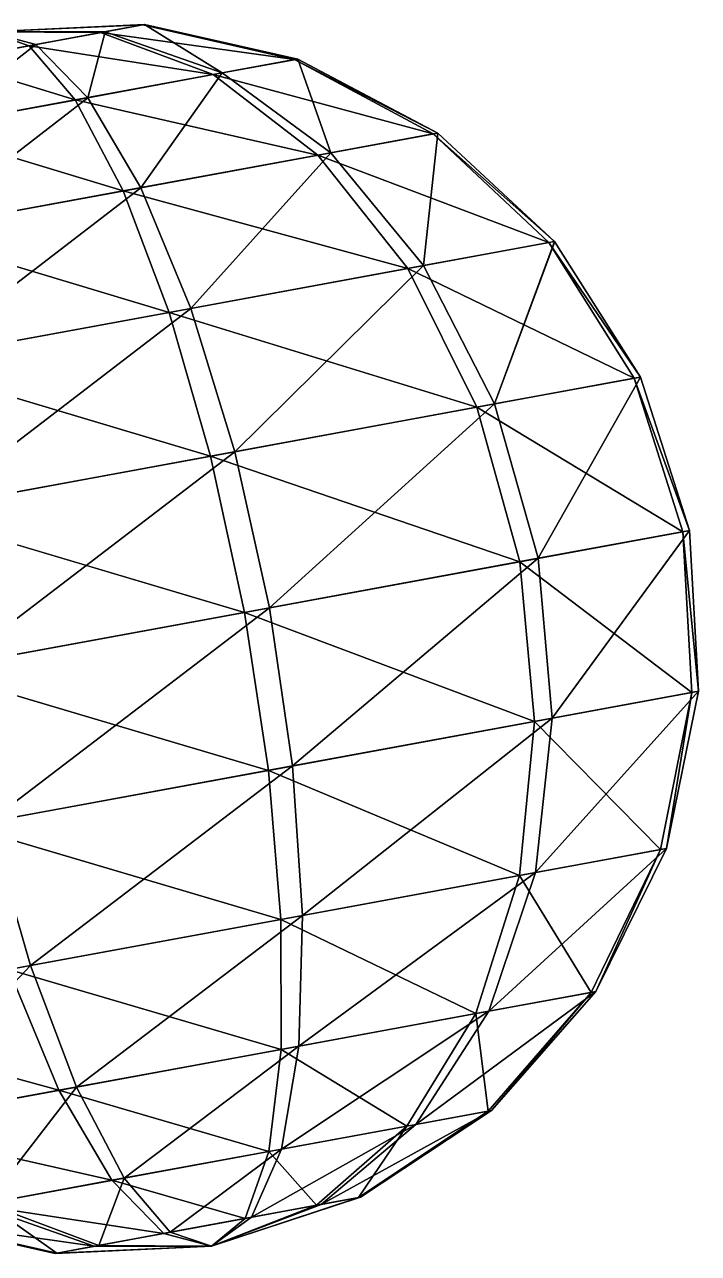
# Model space of a CAD drawing. Header units: metres. Extents: x -550 to 12, y -466 to 28.
# Drawn here: x -42.3 to -9.6, y -267.6 to -207.9 of the extents above; entities that cross this region are included whole.
import ezdxf

# ---------------------------------------------------------------- set-up
doc = ezdxf.new("R2010")
doc.units = ezdxf.units.M

msp = doc.modelspace()

# ---------------------------------------------------------------- linework, layer by layer
for points in [[(-42.09943, -208.89877, -1107.5414), (-44.10356, -208.22827, -1115.0824), (-46.05137, -209.6262, -1107.6268), (-46.05127, -209.6261, -1107.6267)], [(-45.7376, -209.56845, -1122.6234), (-44.10356, -208.22827, -1115.0824), (-41.785656, -208.84102, -1122.538), (-41.785557, -208.84091, -1122.5378)], [(-38.405216, -208.2188, -1120.4547), (-44.10356, -208.22827, -1115.0824), (-36.502056, -207.86848, -1116.932), (-36.501957, -207.86838, -1116.9319)], [(-36.502056, -207.86848, -1116.932), (-44.10356, -208.22827, -1115.0824), (-36.586132, -207.88396, -1112.9137), (-36.586033, -207.88385, -1112.9136)], [(-36.586132, -207.88396, -1112.9137), (-44.10356, -208.22827, -1115.0824), (-38.63491, -208.26108, -1109.4764), (-38.63481, -208.26097, -1109.4763)], [(-41.785656, -208.84102, -1122.538), (-44.10356, -208.22827, -1115.0824), (-38.405216, -208.2188, -1120.4547), (-38.405117, -208.21869, -1120.4546)], [(-38.63491, -208.26108, -1109.4764), (-44.10356, -208.22827, -1115.0824), (-42.09943, -208.89877, -1107.5414), (-42.09933, -208.89867, -1107.5413)], [(-33.168842, -210.3023, -1104.2526), (-38.63491, -208.26108, -1109.4764), (-42.09943, -208.89877, -1107.5414), (-42.09933, -208.89867, -1107.5413)], [(-39.255615, -211.42268, -1129.4855), (-41.785656, -208.84102, -1122.538), (-38.405216, -208.2188, -1120.4547), (-38.405117, -208.21869, -1120.4546)], [(-39.255615, -211.42268, -1129.4855), (-38.405216, -208.2188, -1120.4547), (-32.7251, -210.22063, -1125.461), (-32.725002, -210.22052, -1125.4609)], [(-29.210901, -209.57378, -1110.8928), (-36.586132, -207.88396, -1112.9137), (-38.63491, -208.26108, -1109.4764), (-38.63481, -208.26097, -1109.4763)], [(-29.210901, -209.57378, -1110.8928), (-38.63491, -208.26108, -1109.4764), (-33.168842, -210.3023, -1104.2526), (-33.168743, -210.3022, -1104.2524)], [(-32.7251, -210.22063, -1125.461), (-38.405216, -208.2188, -1120.4547), (-36.502056, -207.86848, -1116.932), (-36.501957, -207.86838, -1116.9319)], [(-29.048481, -209.54387, -1118.6556), (-36.502056, -207.86848, -1116.932), (-36.586132, -207.88396, -1112.9137), (-36.586033, -207.88385, -1112.9136)], [(-29.048481, -209.54387, -1118.6556), (-36.586132, -207.88396, -1112.9137), (-29.210901, -209.57378, -1110.8928), (-29.210802, -209.57367, -1110.8927)], [(-32.7251, -210.22063, -1125.461), (-36.502056, -207.86848, -1116.932), (-29.048481, -209.54387, -1118.6556), (-29.048382, -209.54376, -1118.6555)], [(-46.890175, -212.82796, -1129.6506), (-45.7376, -209.56845, -1122.6234), (-41.785656, -208.84102, -1122.538), (-41.785557, -208.84091, -1122.5378)], [(-46.890175, -212.82796, -1129.6506), (-41.785656, -208.84102, -1122.538), (-39.255615, -211.42268, -1129.4855), (-39.255516, -211.42258, -1129.4854)], [(-39.86177, -211.53426, -1100.5142), (-42.09943, -208.89877, -1107.5414), (-46.05137, -209.6262, -1107.6268), (-46.05127, -209.6261, -1107.6267)], [(-33.168842, -210.3023, -1104.2526), (-42.09943, -208.89877, -1107.5414), (-39.86177, -211.53426, -1100.5142), (-39.86167, -211.53415, -1100.514)], [(-39.86177, -211.53426, -1100.5142), (-46.05137, -209.6262, -1107.6268), (-47.496334, -212.93953, -1100.6793), (-47.496235, -212.93942, -1100.6792)], [(-22.480482, -213.18257, -1109.1575), (-29.210901, -209.57378, -1110.8928), (-33.168842, -210.3023, -1104.2526), (-33.168743, -210.3022, -1104.2524)], [(-27.45031, -214.09735, -1129.76), (-32.7251, -210.22063, -1125.461), (-29.048481, -209.54387, -1118.6556), (-29.048382, -209.54376, -1118.6555)], [(-22.250786, -213.14029, -1120.1357), (-29.048481, -209.54387, -1118.6556), (-29.210901, -209.57378, -1110.8928), (-29.210802, -209.57367, -1110.8927)], [(-22.250786, -213.14029, -1120.1357), (-29.210901, -209.57378, -1110.8928), (-22.480482, -213.18257, -1109.1575), (-22.480383, -213.18246, -1109.1573)], [(-27.45031, -214.09735, -1129.76), (-29.048481, -209.54387, -1118.6556), (-22.250786, -213.14029, -1120.1357), (-22.250687, -213.14018, -1120.1356)], [(-36.68585, -215.79732, -1135.4514), (-39.255615, -211.42268, -1129.4855), (-32.7251, -210.22063, -1125.461), (-32.725002, -210.22052, -1125.4609)], [(-36.68585, -215.79732, -1135.4514), (-32.7251, -210.22063, -1125.461), (-27.45031, -214.09735, -1129.76), (-27.45021, -214.09724, -1129.7599)], [(-28.077856, -214.21286, -1099.7667), (-33.168842, -210.3023, -1104.2526), (-39.86177, -211.53426, -1100.5142), (-39.86167, -211.53415, -1100.514)], [(-22.480482, -213.18257, -1109.1575), (-33.168842, -210.3023, -1104.2526), (-28.077856, -214.21286, -1099.7667), (-28.077757, -214.21275, -1099.7666)], [(-47.48275, -217.78468, -1135.6849), (-46.890175, -212.82796, -1129.6506), (-39.255615, -211.42268, -1129.4855), (-39.255516, -211.42258, -1129.4854)], [(-47.48275, -217.78468, -1135.6849), (-39.255615, -211.42268, -1129.4855), (-36.68585, -215.79732, -1135.4514), (-36.68575, -215.79721, -1135.4513)], [(-39.255615, -211.42268, -1129.4855), (-39.255615, -211.42268, -1129.4855), (-46.890175, -212.82796, -1129.6506), (-46.890076, -212.82785, -1129.6505)], [(-37.543087, -215.95511, -1094.4799), (-39.86177, -211.53426, -1100.5142), (-47.496334, -212.93953, -1100.6793), (-47.496235, -212.93942, -1100.6792)], [(-28.077856, -214.21286, -1099.7667), (-39.86177, -211.53426, -1100.5142), (-37.543087, -215.95511, -1094.4799), (-37.542988, -215.955, -1094.4797)], [(-37.543087, -215.95511, -1094.4799), (-47.496334, -212.93953, -1100.6793), (-48.33999, -217.94247, -1094.7134), (-48.33989, -217.94237, -1094.7133)], [(-16.853537, -218.46442, -1107.8258), (-22.480482, -213.18257, -1109.1575), (-28.077856, -214.21286, -1099.7667), (-28.077757, -214.21275, -1099.7666)], [(-22.94031, -219.5848, -1133.0587), (-27.45031, -214.09735, -1129.76), (-22.250786, -213.14029, -1120.1357), (-22.250687, -213.14018, -1120.1356)], [(-22.94031, -219.5848, -1133.0587), (-22.250786, -213.14029, -1120.1357), (-16.572216, -218.41263, -1121.2714), (-16.572117, -218.41252, -1121.2712)], [(-16.572216, -218.41263, -1121.2714), (-22.250786, -213.14029, -1120.1357), (-22.480482, -213.18257, -1109.1575), (-22.480383, -213.18246, -1109.1573)], [(-16.572216, -218.41263, -1121.2714), (-22.480482, -213.18257, -1109.1575), (-16.853537, -218.46442, -1107.8258), (-16.853437, -218.46431, -1107.8257)], [(-23.708893, -219.72626, -1096.3246), (-28.077856, -214.21286, -1099.7667), (-37.543087, -215.95511, -1094.4799), (-37.542988, -215.955, -1094.4797)], [(-34.251488, -221.66681, -1140.0292), (-36.68585, -215.79732, -1135.4514), (-27.45031, -214.09735, -1129.76), (-27.45021, -214.09724, -1129.7599)], [(-34.251488, -221.66681, -1140.0292), (-27.45031, -214.09735, -1129.76), (-22.94031, -219.5848, -1133.0587), (-22.94021, -219.58469, -1133.0586)], [(-16.853537, -218.46442, -1107.8258), (-28.077856, -214.21286, -1099.7667), (-23.708893, -219.72626, -1096.3246), (-23.708794, -219.72615, -1096.3245)], [(-35.301388, -221.86008, -1089.8496), (-37.543087, -215.95511, -1094.4799), (-48.33999, -217.94247, -1094.7134), (-48.33989, -217.94237, -1094.7133)], [(-47.474937, -224.10083, -1140.3152), (-47.48275, -217.78468, -1135.6849), (-36.68585, -215.79732, -1135.4514), (-36.68575, -215.79721, -1135.4513)], [(-36.68585, -215.79732, -1135.4514), (-36.68585, -215.79732, -1135.4514), (-47.48275, -217.78468, -1135.6849), (-47.48265, -217.78458, -1135.6848)], [(-47.474937, -224.10083, -1140.3152), (-36.68585, -215.79732, -1135.4514), (-34.251488, -221.66681, -1140.0292), (-34.25139, -221.6667, -1140.029)], [(-23.708893, -219.72626, -1096.3246), (-37.543087, -215.95511, -1094.4799), (-35.301388, -221.86008, -1089.8496), (-35.30129, -221.85997, -1089.8495)], [(-35.301388, -221.86008, -1089.8496), (-48.33999, -217.94247, -1094.7134), (-48.524834, -224.29408, -1090.1356), (-48.524734, -224.29398, -1090.1355)], [(-12.713541, -225.05936, -1106.9888), (-16.853537, -218.46442, -1107.8258), (-23.708893, -219.72626, -1096.3246), (-23.708794, -219.72615, -1096.3245)], [(-19.502453, -226.30898, -1135.1323), (-22.94031, -219.5848, -1133.0587), (-16.572216, -218.41263, -1121.2714), (-16.572117, -218.41252, -1121.2712)], [(-19.502453, -226.30898, -1135.1323), (-16.572216, -218.41263, -1121.2714), (-12.399769, -225.00159, -1121.9854), (-12.399669, -225.00148, -1121.9852)], [(-12.399769, -225.00159, -1121.9854), (-16.572216, -218.41263, -1121.2714), (-16.853537, -218.46442, -1107.8258), (-16.853437, -218.46431, -1107.8257)], [(-12.399769, -225.00159, -1121.9854), (-16.853537, -218.46442, -1107.8258), (-12.713541, -225.05936, -1106.9888), (-12.713441, -225.05925, -1106.9886)], [(-20.359692, -226.46677, -1094.1609), (-23.708893, -219.72626, -1096.3246), (-35.301388, -221.86008, -1089.8496), (-35.30129, -221.85997, -1089.8495)], [(-32.11843, -228.63116, -1142.907), (-34.251488, -221.66681, -1140.0292), (-22.94031, -219.5848, -1133.0587), (-22.94021, -219.58469, -1133.0586)], [(-32.11843, -228.63116, -1142.907), (-22.94031, -219.5848, -1133.0587), (-19.502453, -226.30898, -1135.1323), (-19.502354, -226.30887, -1135.1322)], [(-12.713541, -225.05936, -1106.9888), (-23.708893, -219.72626, -1096.3246), (-20.359692, -226.46677, -1094.1609), (-20.359592, -226.46666, -1094.1608)], [(-33.289444, -228.84671, -1086.9388), (-35.301388, -221.86008, -1089.8496), (-48.524834, -224.29408, -1090.1356), (-48.524734, -224.29398, -1090.1355)], [(-46.86727, -231.34595, -1143.226), (-47.474937, -224.10083, -1140.3152), (-34.251488, -221.66681, -1140.0292), (-34.25139, -221.6667, -1140.029)], [(-34.251488, -221.66681, -1140.0292), (-34.251488, -221.66681, -1140.0292), (-47.474937, -224.10083, -1140.3152), (-47.47484, -224.10072, -1140.3151)], [(-46.86727, -231.34595, -1143.226), (-34.251488, -221.66681, -1140.0292), (-32.11843, -228.63116, -1142.907), (-32.118332, -228.63106, -1142.9069)], [(-20.359692, -226.46677, -1094.1609), (-35.301388, -221.86008, -1089.8496), (-33.289444, -228.84671, -1086.9388), (-33.289345, -228.8466, -1086.9387)], [(-33.289444, -228.84671, -1086.9388), (-48.524834, -224.29408, -1090.1356), (-48.03828, -231.5615, -1087.2578), (-48.03818, -231.56139, -1087.2577)], [(-10.342617, -232.51796, -1106.7032), (-12.713541, -225.05936, -1106.9888), (-20.359692, -226.46677, -1094.1609), (-20.359592, -226.46666, -1094.1608)], [(-17.371016, -233.81166, -1135.8396), (-19.502453, -226.30898, -1135.1323), (-12.399769, -225.00159, -1121.9854), (-12.399669, -225.00148, -1121.9852)], [(-17.371016, -233.81166, -1135.8396), (-12.399769, -225.00159, -1121.9854), (-10.017777, -232.45816, -1122.2289), (-10.017676, -232.45805, -1122.2288)], [(-10.017777, -232.45816, -1122.2289), (-12.399769, -225.00159, -1121.9854), (-12.713541, -225.05936, -1106.9888), (-12.713441, -225.05925, -1106.9886)], [(-10.017777, -232.45816, -1122.2289), (-12.713541, -225.05936, -1106.9888), (-10.342617, -232.51796, -1106.7032), (-10.342517, -232.51785, -1106.7031)], [(-30.432041, -236.21577, -1143.8884), (-32.11843, -228.63116, -1142.907), (-19.502453, -226.30898, -1135.1323), (-19.502354, -226.30887, -1135.1322)], [(-30.432041, -236.21577, -1143.8884), (-19.502453, -226.30898, -1135.1323), (-17.371016, -233.81166, -1135.8396), (-17.370916, -233.81155, -1135.8395)], [(-18.258495, -233.975, -1093.4229), (-20.359692, -226.46677, -1094.1609), (-33.289444, -228.84671, -1086.9388), (-33.289345, -228.8466, -1086.9387)], [(-10.342617, -232.51796, -1106.7032), (-20.359692, -226.46677, -1094.1609), (-18.258495, -233.975, -1093.4229), (-18.258396, -233.9749, -1093.4227)], [(-45.701164, -239.02632, -1144.2188), (-46.86727, -231.34595, -1143.226), (-32.11843, -228.63116, -1142.907), (-32.118332, -228.63106, -1142.9069)], [(-32.11843, -228.63116, -1142.907), (-32.11843, -228.63116, -1142.907), (-46.86727, -231.34595, -1143.226), (-46.867172, -231.34584, -1143.2258)], [(-45.701164, -239.02632, -1144.2188), (-32.11843, -228.63116, -1142.907), (-30.432041, -236.21577, -1143.8884), (-30.431942, -236.21567, -1143.8883)], [(-31.64436, -236.43892, -1085.946), (-33.289444, -228.84671, -1086.9388), (-48.03828, -231.5615, -1087.2578), (-48.03818, -231.56139, -1087.2577)], [(-18.258495, -233.975, -1093.4229), (-33.289444, -228.84671, -1086.9388), (-31.64436, -236.43892, -1085.946), (-31.64426, -236.43881, -1085.9459)], [(-31.64436, -236.43892, -1085.946), (-48.03828, -231.5615, -1087.2578), (-46.913483, -239.24948, -1086.2764), (-46.913383, -239.24937, -1086.2762)], [(-9.902351, -240.33192, -1106.9888), (-10.342617, -232.51796, -1106.7032), (-18.258495, -233.975, -1093.4229), (-18.258396, -233.9749, -1093.4227)], [(-16.691261, -241.58154, -1135.1323), (-17.371016, -233.81166, -1135.8396), (-10.017777, -232.45816, -1122.2289), (-10.017676, -232.45805, -1122.2288)], [(-16.691261, -241.58154, -1135.1323), (-10.017777, -232.45816, -1122.2289), (-9.588577, -240.27417, -1121.9854), (-9.588477, -240.27406, -1121.9852)], [(-9.588577, -240.27417, -1121.9854), (-10.017777, -232.45816, -1122.2289), (-10.342617, -232.51796, -1106.7032), (-10.342517, -232.51785, -1106.7031)], [(-9.588577, -240.27417, -1121.9854), (-10.342617, -232.51796, -1106.7032), (-9.902351, -240.33192, -1106.9888), (-9.902251, -240.33182, -1106.9886)], [(-17.548502, -241.73933, -1094.1609), (-18.258495, -233.975, -1093.4229), (-31.64436, -236.43892, -1085.946), (-31.64426, -236.43881, -1085.9459)], [(-29.307241, -243.90375, -1142.907), (-30.432041, -236.21577, -1143.8884), (-17.371016, -233.81166, -1135.8396), (-17.370916, -233.81155, -1135.8395)], [(-29.307241, -243.90375, -1142.907), (-17.371016, -233.81166, -1135.8396), (-16.691261, -241.58154, -1135.1323), (-16.691162, -241.58144, -1135.1322)], [(-9.902351, -240.33192, -1106.9888), (-18.258495, -233.975, -1093.4229), (-17.548502, -241.73933, -1094.1609), (-17.548403, -241.73923, -1094.1608)], [(-30.478252, -244.11928, -1086.9388), (-31.64436, -236.43892, -1085.946), (-46.913483, -239.24948, -1086.2764), (-46.913383, -239.24937, -1086.2762)], [(-44.056084, -246.61853, -1143.226), (-45.701164, -239.02632, -1144.2188), (-30.432041, -236.21577, -1143.8884), (-30.431942, -236.21567, -1143.8883)], [(-30.432041, -236.21577, -1143.8884), (-30.432041, -236.21577, -1143.8884), (-45.701164, -239.02632, -1144.2188), (-45.701065, -239.02621, -1144.2186)], [(-44.056084, -246.61853, -1143.226), (-30.432041, -236.21577, -1143.8884), (-29.307241, -243.90375, -1142.907), (-29.307142, -243.90364, -1142.9069)], [(-17.548502, -241.73933, -1094.1609), (-31.64436, -236.43892, -1085.946), (-30.478252, -244.11928, -1086.9388), (-30.478153, -244.11917, -1086.9387)], [(-30.478252, -244.11928, -1086.9388), (-46.913483, -239.24948, -1086.2764), (-45.22709, -246.83408, -1087.2578), (-45.22699, -246.83397, -1087.2577)], [(-11.422735, -247.96877, -1107.8258), (-9.902351, -240.33192, -1106.9888), (-17.548502, -241.73933, -1094.1609), (-17.548403, -241.73923, -1094.1608)], [(-17.509506, -249.08914, -1133.0587), (-16.691261, -241.58154, -1135.1323), (-9.588577, -240.27417, -1121.9854), (-9.588477, -240.27406, -1121.9852)], [(-17.509506, -249.08914, -1133.0587), (-9.588577, -240.27417, -1121.9854), (-11.141417, -247.91698, -1121.2714), (-11.141316, -247.91687, -1121.2712)], [(-11.141417, -247.91698, -1121.2714), (-9.902351, -240.33192, -1106.9888), (-11.422735, -247.96877, -1107.8258), (-11.422635, -247.96866, -1107.8257)], [(-11.141417, -247.91698, -1121.2714), (-9.588577, -240.27417, -1121.9854), (-9.902351, -240.33192, -1106.9888), (-9.902251, -240.33182, -1106.9886)], [(-18.27809, -249.2306, -1096.3246), (-17.548502, -241.73933, -1094.1609), (-30.478252, -244.11928, -1086.9388), (-30.478153, -244.11917, -1086.9387)], [(-28.820686, -251.17116, -1140.0292), (-29.307241, -243.90375, -1142.907), (-16.691261, -241.58154, -1135.1323), (-16.691162, -241.58144, -1135.1322)], [(-28.820686, -251.17116, -1140.0292), (-16.691261, -241.58154, -1135.1323), (-17.509506, -249.08914, -1133.0587), (-17.509407, -249.08904, -1133.0586)], [(-11.422735, -247.96877, -1107.8258), (-17.548502, -241.73933, -1094.1609), (-18.27809, -249.2306, -1096.3246), (-18.27799, -249.2305, -1096.3245)], [(-29.870584, -251.36441, -1089.8496), (-30.478252, -244.11928, -1086.9388), (-45.22709, -246.83408, -1087.2578), (-45.22699, -246.83397, -1087.2577)], [(-42.044136, -253.60518, -1140.3152), (-44.056084, -246.61853, -1143.226), (-29.307241, -243.90375, -1142.907), (-29.307142, -243.90364, -1142.9069)], [(-29.307241, -243.90375, -1142.907), (-29.307241, -243.90375, -1142.907), (-44.056084, -246.61853, -1143.226), (-44.055984, -246.61842, -1143.2258)], [(-42.044136, -253.60518, -1140.3152), (-29.307241, -243.90375, -1142.907), (-28.820686, -251.17116, -1140.0292), (-28.820587, -251.17105, -1140.029)], [(-18.27809, -249.2306, -1096.3246), (-30.478252, -244.11928, -1086.9388), (-29.870584, -251.36441, -1089.8496), (-29.870485, -251.3643, -1089.8495)], [(-53.636627, -255.73898, -1133.8402), (-44.056084, -246.61853, -1143.226), (-42.044136, -253.60518, -1140.3152), (-42.044037, -253.60507, -1140.3151)], [(-29.870584, -251.36441, -1089.8496), (-45.22709, -246.83408, -1087.2578), (-43.094032, -253.79843, -1090.1356), (-43.093933, -253.79832, -1090.1355)], [(-19.769995, -255.8228, -1129.76), (-17.509506, -249.08914, -1133.0587), (-11.141417, -247.91698, -1121.2714), (-11.141316, -247.91687, -1121.2712)], [(-19.769995, -255.8228, -1129.76), (-11.141417, -247.91698, -1121.2714), (-14.570469, -254.86574, -1120.1357), (-14.570369, -254.86563, -1120.1356)], [(-14.800167, -254.90802, -1109.1575), (-11.422735, -247.96877, -1107.8258), (-18.27809, -249.2306, -1096.3246), (-18.27799, -249.2305, -1096.3245)], [(-14.570469, -254.86574, -1120.1357), (-11.422735, -247.96877, -1107.8258), (-14.800167, -254.90802, -1109.1575), (-14.800067, -254.90791, -1109.1573)], [(-14.570469, -254.86574, -1120.1357), (-11.141417, -247.91698, -1121.2714), (-11.422735, -247.96877, -1107.8258), (-11.422635, -247.96866, -1107.8257)], [(-20.397541, -255.93831, -1099.7667), (-18.27809, -249.2306, -1096.3246), (-29.870584, -251.36441, -1089.8496), (-29.870485, -251.3643, -1089.8495)], [(-29.005533, -257.52277, -1135.4514), (-28.820686, -251.17116, -1140.0292), (-17.509506, -249.08914, -1133.0587), (-17.509407, -249.08904, -1133.0586)], [(-29.005533, -257.52277, -1135.4514), (-17.509506, -249.08914, -1133.0587), (-19.769995, -255.8228, -1129.76), (-19.769896, -255.8227, -1129.7599)], [(-14.800167, -254.90802, -1109.1575), (-18.27809, -249.2306, -1096.3246), (-20.397541, -255.93831, -1099.7667), (-20.397442, -255.9382, -1099.7666)], [(-29.862772, -257.68054, -1094.4799), (-29.870584, -251.36441, -1089.8496), (-43.094032, -253.79843, -1090.1356), (-43.093933, -253.79832, -1090.1355)], [(-39.802437, -259.51013, -1135.6849), (-42.044136, -253.60518, -1140.3152), (-28.820686, -251.17116, -1140.0292), (-28.820587, -251.17105, -1140.029)], [(-28.820686, -251.17116, -1140.0292), (-28.820686, -251.17116, -1140.0292), (-42.044136, -253.60518, -1140.3152), (-42.044037, -253.60507, -1140.3151)], [(-39.802437, -259.51013, -1135.6849), (-28.820686, -251.17116, -1140.0292), (-29.005533, -257.52277, -1135.4514), (-29.005434, -257.52267, -1135.4513)], [(-20.397541, -255.93831, -1099.7667), (-29.870584, -251.36441, -1089.8496), (-29.862772, -257.68054, -1094.4799), (-29.862673, -257.68045, -1094.4797)], [(-40.65967, -259.6679, -1094.7134), (-43.094032, -253.79843, -1090.1356), (-54.40521, -255.88045, -1097.1061), (-54.40511, -255.88034, -1097.106)], [(-49.267666, -261.25238, -1130.3981), (-53.636627, -255.73898, -1133.8402), (-42.044136, -253.60518, -1140.3152), (-42.044037, -253.60507, -1140.3151)], [(-49.267666, -261.25238, -1130.3981), (-42.044136, -253.60518, -1140.3152), (-39.802437, -259.51013, -1135.6849), (-39.802338, -259.51004, -1135.6848)], [(-29.862772, -257.68054, -1094.4799), (-43.094032, -253.79843, -1090.1356), (-40.65967, -259.6679, -1094.7134), (-40.659573, -259.66782, -1094.7133)], [(-23.318672, -261.32364, -1125.461), (-19.769995, -255.8228, -1129.76), (-14.570469, -254.86574, -1120.1357), (-14.570369, -254.86563, -1120.1356)], [(-23.318672, -261.32364, -1125.461), (-14.570469, -254.86574, -1120.1357), (-19.642052, -260.6469, -1118.6556), (-19.641953, -260.64682, -1118.6555)], [(-19.804474, -260.6768, -1110.8928), (-14.800167, -254.90802, -1109.1575), (-20.397541, -255.93831, -1099.7667), (-20.397442, -255.9382, -1099.7666)], [(-19.642052, -260.6469, -1118.6556), (-14.800167, -254.90802, -1109.1575), (-19.804474, -260.6768, -1110.8928), (-19.804375, -260.6767, -1110.8927)], [(-19.642052, -260.6469, -1118.6556), (-14.570469, -254.86574, -1120.1357), (-14.800167, -254.90802, -1109.1575), (-14.800067, -254.90791, -1109.1573)], [(-40.65967, -259.6679, -1094.7134), (-54.40521, -255.88045, -1097.1061), (-49.89521, -261.3679, -1100.4048), (-49.89511, -261.3678, -1100.4047)], [(-23.762413, -261.40533, -1104.2526), (-20.397541, -255.93831, -1099.7667), (-29.862772, -257.68054, -1094.4799), (-29.862673, -257.68045, -1094.4797)], [(-29.849186, -262.5257, -1129.4855), (-29.005533, -257.52277, -1135.4514), (-19.769995, -255.8228, -1129.76), (-19.769896, -255.8227, -1129.7599)], [(-29.849186, -262.5257, -1129.4855), (-19.769995, -255.8228, -1129.76), (-23.318672, -261.32364, -1125.461), (-23.318573, -261.32355, -1125.4609)], [(-19.804474, -260.6768, -1110.8928), (-20.397541, -255.93831, -1099.7667), (-23.762413, -261.40533, -1104.2526), (-23.762314, -261.40524, -1104.2524)], [(-30.455345, -262.63727, -1100.5142), (-29.862772, -257.68054, -1094.4799), (-40.65967, -259.6679, -1094.7134), (-40.659573, -259.66782, -1094.7133)], [(-37.48375, -263.93097, -1129.6506), (-39.802437, -259.51013, -1135.6849), (-29.005533, -257.52277, -1135.4514), (-29.005434, -257.52267, -1135.4513)], [(-29.005533, -257.52277, -1135.4514), (-29.005533, -257.52277, -1135.4514), (-39.802437, -259.51013, -1135.6849), (-39.802338, -259.51004, -1135.6848)], [(-37.48375, -263.93097, -1129.6506), (-29.005533, -257.52277, -1135.4514), (-29.849186, -262.5257, -1129.4855), (-29.849087, -262.5256, -1129.4854)], [(-23.762413, -261.40533, -1104.2526), (-29.862772, -257.68054, -1094.4799), (-30.455345, -262.63727, -1100.5142), (-30.455246, -262.63718, -1100.514)], [(-38.08991, -264.04257, -1100.6793), (-40.65967, -259.6679, -1094.7134), (-49.89521, -261.3679, -1100.4048), (-49.89511, -261.3678, -1100.4047)], [(-44.17668, -265.16293, -1125.9122), (-49.267666, -261.25238, -1130.3981), (-39.802437, -259.51013, -1135.6849), (-39.802338, -259.51004, -1135.6848)], [(-44.17668, -265.16293, -1125.9122), (-39.802437, -259.51013, -1135.6849), (-37.48375, -263.93097, -1129.6506), (-37.48365, -263.93088, -1129.6505)], [(-30.455345, -262.63727, -1100.5142), (-40.65967, -259.6679, -1094.7134), (-38.08991, -264.04257, -1100.6793), (-38.08981, -264.04248, -1100.6792)], [(-27.913708, -265.2168, -1120.4547), (-23.318672, -261.32364, -1125.461), (-19.642052, -260.6469, -1118.6556), (-19.641953, -260.64682, -1118.6555)], [(-27.913708, -265.2168, -1120.4547), (-19.642052, -260.6469, -1118.6556), (-26.01055, -264.8665, -1116.932), (-26.01045, -264.8664, -1116.9319)], [(-26.01055, -264.8665, -1116.932), (-19.804474, -260.6768, -1110.8928), (-26.094624, -264.88196, -1112.9137), (-26.094524, -264.88187, -1112.9136)], [(-26.094624, -264.88196, -1112.9137), (-19.804474, -260.6768, -1110.8928), (-23.762413, -261.40533, -1104.2526), (-23.762314, -261.40524, -1104.2524)], [(-26.01055, -264.8665, -1116.932), (-19.642052, -260.6469, -1118.6556), (-19.804474, -260.6768, -1110.8928), (-19.804375, -260.6767, -1110.8927)], [(-38.08991, -264.04257, -1100.6793), (-49.89521, -261.3679, -1100.4048), (-44.62042, -265.24463, -1104.7037), (-44.62032, -265.24454, -1104.7036)], [(-31.294151, -265.83905, -1122.538), (-29.849186, -262.5257, -1129.4855), (-23.318672, -261.32364, -1125.461), (-23.318573, -261.32355, -1125.4609)], [(-31.294151, -265.83905, -1122.538), (-23.318672, -261.32364, -1125.461), (-27.913708, -265.2168, -1120.4547), (-27.913609, -265.2167, -1120.4546)], [(-28.143406, -265.2591, -1109.4764), (-23.762413, -261.40533, -1104.2526), (-30.455345, -262.63727, -1100.5142), (-30.455246, -262.63718, -1100.514)], [(-26.094624, -264.88196, -1112.9137), (-23.762413, -261.40533, -1104.2526), (-28.143406, -265.2591, -1109.4764), (-28.143307, -265.259, -1109.4763)], [(-31.607924, -265.8968, -1107.5414), (-30.455345, -262.63727, -1100.5142), (-38.08991, -264.04257, -1100.6793), (-38.08981, -264.04248, -1100.6792)], [(-35.246094, -266.56647, -1122.6234), (-37.48375, -263.93097, -1129.6506), (-29.849186, -262.5257, -1129.4855), (-29.849087, -262.5256, -1129.4854)], [(-29.849186, -262.5257, -1129.4855), (-29.849186, -262.5257, -1129.4855), (-37.48375, -263.93097, -1129.6506), (-37.48365, -263.93088, -1129.6505)], [(-35.246094, -266.56647, -1122.6234), (-29.849186, -262.5257, -1129.4855), (-31.294151, -265.83905, -1122.538), (-31.294052, -265.83896, -1122.5378)], [(-28.143406, -265.2591, -1109.4764), (-30.455345, -262.63727, -1100.5142), (-31.607924, -265.8968, -1107.5414), (-31.607824, -265.8967, -1107.5413)], [(-38.71061, -267.20416, -1120.6884), (-44.17668, -265.16293, -1125.9122), (-37.48375, -263.93097, -1129.6506), (-37.48365, -263.93088, -1129.6505)], [(-38.71061, -267.20416, -1120.6884), (-37.48375, -263.93097, -1129.6506), (-35.246094, -266.56647, -1122.6234), (-35.245995, -266.56638, -1122.6233)], [(-35.559864, -266.6242, -1107.6268), (-38.08991, -264.04257, -1100.6793), (-44.62042, -265.24463, -1104.7037), (-44.62032, -265.24454, -1104.7036)], [(-31.607924, -265.8968, -1107.5414), (-38.08991, -264.04257, -1100.6793), (-35.559864, -266.6242, -1107.6268), (-35.559765, -266.6241, -1107.6267)], [(-40.75939, -267.5813, -1117.2511), (-48.13462, -265.89148, -1119.272), (-44.17668, -265.16293, -1125.9122), (-44.176582, -265.16284, -1125.9121)], [(-40.75939, -267.5813, -1117.2511), (-44.17668, -265.16293, -1125.9122), (-38.71061, -267.20416, -1120.6884), (-38.71051, -267.20407, -1120.6882)], [(-33.24196, -267.23697, -1115.0824), (-27.913708, -265.2168, -1120.4547), (-26.01055, -264.8665, -1116.932), (-26.01045, -264.8664, -1116.9319)], [(-33.24196, -267.23697, -1115.0824), (-26.01055, -264.8665, -1116.932), (-26.094624, -264.88196, -1112.9137), (-26.094524, -264.88187, -1112.9136)], [(-33.24196, -267.23697, -1115.0824), (-26.094624, -264.88196, -1112.9137), (-28.143406, -265.2591, -1109.4764), (-28.143307, -265.259, -1109.4763)], [(-38.940308, -267.24646, -1109.7101), (-44.62042, -265.24463, -1104.7037), (-48.297043, -265.92136, -1111.5092), (-48.296944, -265.92126, -1111.509)], [(-35.559864, -266.6242, -1107.6268), (-44.62042, -265.24463, -1104.7037), (-38.940308, -267.24646, -1109.7101), (-38.94021, -267.24637, -1109.71)], [(-33.24196, -267.23697, -1115.0824), (-31.294151, -265.83905, -1122.538), (-27.913708, -265.2168, -1120.4547), (-27.913609, -265.2167, -1120.4546)], [(-33.24196, -267.23697, -1115.0824), (-28.143406, -265.2591, -1109.4764), (-31.607924, -265.8968, -1107.5414), (-31.607824, -265.8967, -1107.5413)], [(-40.843464, -267.59677, -1113.2328), (-48.297043, -265.92136, -1111.5092), (-48.13462, -265.89148, -1119.272), (-48.13452, -265.8914, -1119.2719)], [(-38.940308, -267.24646, -1109.7101), (-48.297043, -265.92136, -1111.5092), (-40.843464, -267.59677, -1113.2328), (-40.843365, -267.59668, -1113.2327)], [(-40.843464, -267.59677, -1113.2328), (-48.13462, -265.89148, -1119.272), (-40.75939, -267.5813, -1117.2511), (-40.759293, -267.5812, -1117.251)], [(-33.24196, -267.23697, -1115.0824), (-31.607924, -265.8968, -1107.5414), (-35.559864, -266.6242, -1107.6268), (-35.559765, -266.6241, -1107.6267)], [(-33.24196, -267.23697, -1115.0824), (-35.246094, -266.56647, -1122.6234), (-31.294151, -265.83905, -1122.538), (-31.294052, -265.83896, -1122.5378)], [(-31.294151, -265.83905, -1122.538), (-31.294151, -265.83905, -1122.538), (-35.246094, -266.56647, -1122.6234), (-35.245995, -266.56638, -1122.6233)], [(-33.24196, -267.23697, -1115.0824), (-35.559864, -266.6242, -1107.6268), (-38.940308, -267.24646, -1109.7101), (-38.94021, -267.24637, -1109.71)], [(-33.24196, -267.23697, -1115.0824), (-38.71061, -267.20416, -1120.6884), (-35.246094, -266.56647, -1122.6234), (-35.245995, -266.56638, -1122.6233)], [(-33.24196, -267.23697, -1115.0824), (-38.940308, -267.24646, -1109.7101), (-40.843464, -267.59677, -1113.2328), (-40.843365, -267.59668, -1113.2327)], [(-33.24196, -267.23697, -1115.0824), (-40.843464, -267.59677, -1113.2328), (-40.75939, -267.5813, -1117.2511), (-40.759293, -267.5812, -1117.251)], [(-33.24196, -267.23697, -1115.0824), (-40.75939, -267.5813, -1117.2511), (-38.71061, -267.20416, -1120.6884), (-38.71051, -267.20407, -1120.6882)]]:
    msp.add_3dface(points)

doc.saveas('drawing.dxf')
